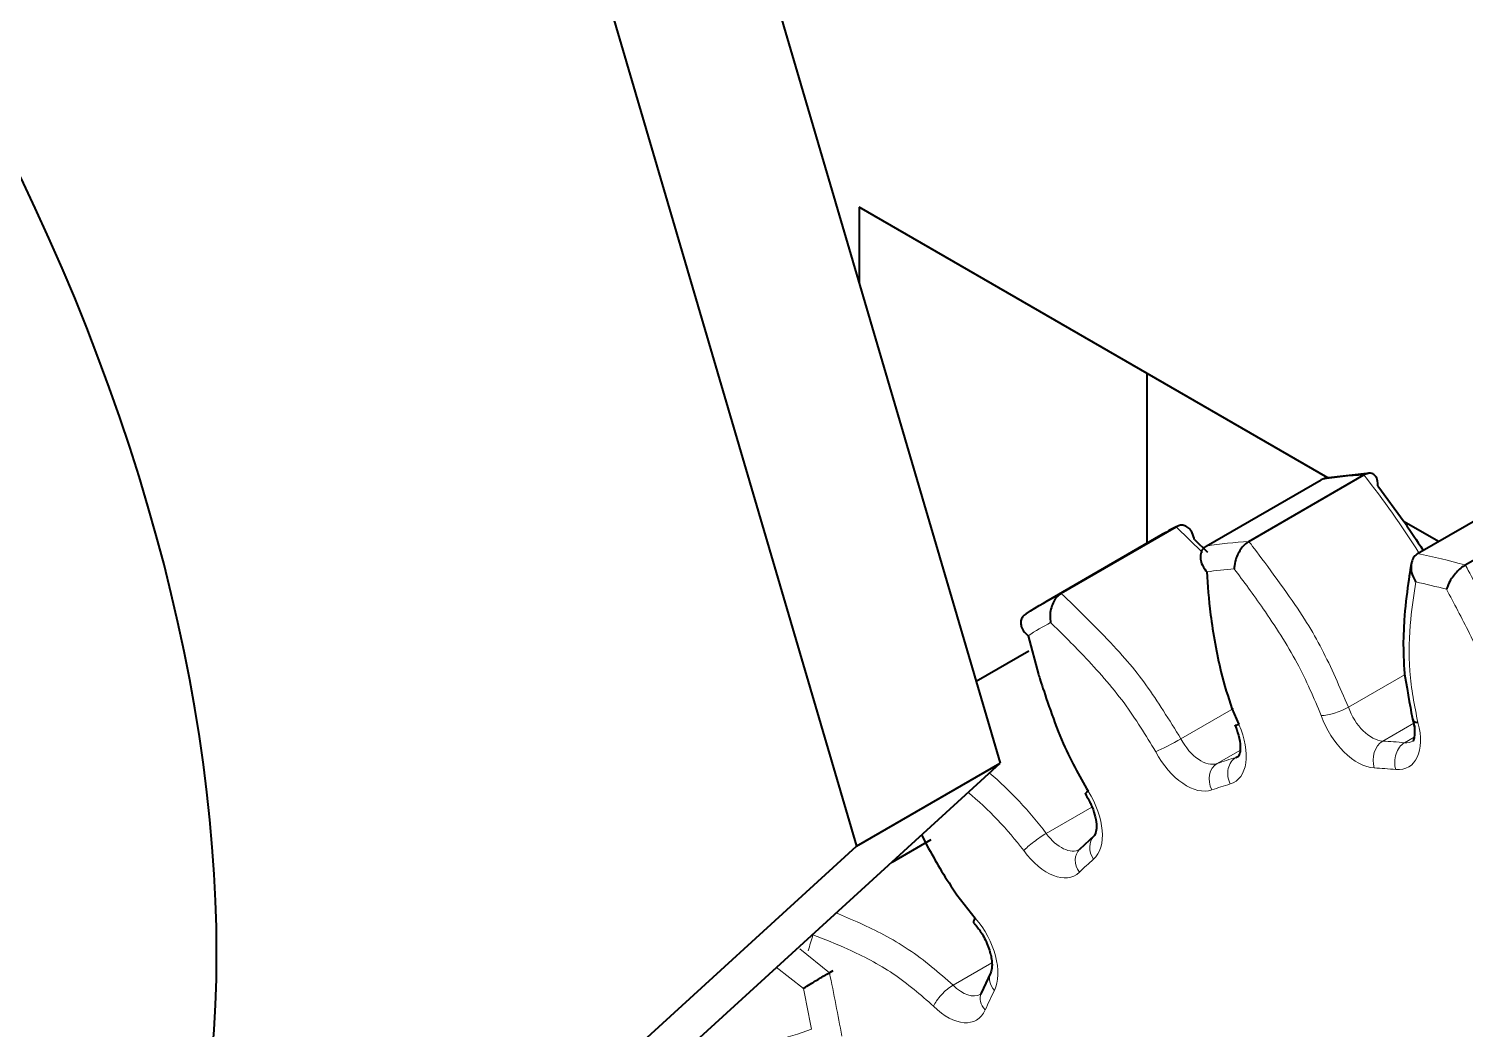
# Model space of a CAD drawing. Header units: inches. Extents: x 0 to 11, y 0 to 8.5.
# Drawn here: x 6.9549 to 7.1905, y 6.3207 to 6.4847 of the extents above; entities that cross this region are included whole.
import ezdxf

# ---------------------------------------------------------------- set-up
doc = ezdxf.new("R2010")
doc.units = ezdxf.units.IN
doc.header["$LTSCALE"] = 0.5
doc.header["$MEASUREMENT"] = 0
doc.layers.add('TANGENT_LINES', color=7, linetype='Continuous', lineweight=15)
doc.layers.add('Visible', color=7, linetype='Continuous', lineweight=40)

msp = doc.modelspace()

# ---------------------------------------------------------------- linework, layer by layer
at = {"layer": 'TANGENT_LINES'}
for p, q in [((7.147399391509597, 6.398863229538561), (7.143067879274805, 6.403046004761249)), ((7.180621717014954, 6.378831539921947), (7.171327089102292, 6.373465284060354)), ((7.152459129393673, 6.373258572802854), (7.14385640417579, 6.368291787143447)), ((7.176943859067892, 6.367915451658279), (7.182020494534572, 6.370846448475605)), ((7.182105846365497, 6.368571970363687), (7.180518075556804, 6.367655270471118)), ((7.14979357321729, 6.364242375399536), (7.153536382056355, 6.366403287063799)), ((7.153277058212895, 6.365477681582182), (7.152867099063029, 6.365240991559553)), ((7.129256231487774, 6.357093925400138), (7.121778827165095, 6.352776844054534)), ((7.081370295458828, 6.333850145720441), (7.086207261022199, 6.329947622707428)), ((7.112825595675137, 6.331558038634252), (7.106481573429436, 6.327895315727863)), ((7.081955044298089, 6.327381041147511), (7.077510381523195, 6.330873207750921))]:
    msp.add_line(p, q, dxfattribs=at)
for centre, radius, start, end in [((7.055952989396433, 6.318561565077221), 0.1501598748362555, 32.29677698782722, 38.26396150163436), ((7.072436086172684, 6.315736154281507), 0.06169861252496603, 36.89488476144882, 49.60480937230251), ((7.07190933902065, 6.315024853334374), 0.05789415094396007, 37.11575757763934, 50.2566566540554)]:
    msp.add_arc(centre, radius, start, end, dxfattribs=at)
for centre, major_axis, ratio, start_param, end_param in [((7.248544070757598, 6.21459396001091), (0.1079999990067959, -0.1870614877908653), 0.5773502727292964, 2.867161478046155, 2.920466822814908), ((7.227330867322001, 6.202346511447169), (0.1063333323554564, -0.184174736436068), 0.5773502727292964, 2.876363185639621, 2.911265115221448), ((7.227330867322001, 6.202346511447169), (0.1063333323554564, -0.184174736436068), 0.5773502727292964, 2.625035773352435, 2.659937702934262), ((7.227330867322001, 6.202346511447169), (0.1063333323554564, -0.184174736436068), 0.5773502727292964, 9.41087590510638, 9.445777834688219), ((7.17516768484774, 6.373445218943456), (0.003030782360447963, -0.005249469099347232), 0.5773502727292957, 10.67019756202789, 12.20825176422744), ((7.14710310335054, 6.369648450519869), (0.003030782360447963, -0.005249469099347232), 0.5773502727292957, 10.92152497431491, 12.45957917651466), ((7.177920600380078, 6.364874560684336), (0.0001716982905152355, 0.003328908350817917), 0.7646962783680237, 0.4602019387827478, 2.030998265577644), ((7.181428627674752, 6.364619197667308), (0.0003110620596852802, 0.003318787656077962), 0.7555677026167289, 0.492071964084103, 2.062868290879234), ((7.178862264363171, 6.373176276061185), (0.003030782360447963, -0.005249469099347232), 0.5773502727292957, 12.17760504588514, 12.56619864209211), ((7.154289706301231, 6.362249627624475), (-0.0009482850761589317, 0.003195601121142214), 0.8087972068099555, 0.1913841565896325, 1.76218048338458), ((7.151273097600784, 6.361269504356311), (-0.001111670266837643, 0.003142499057906022), 0.8118451701337475, 0.1496126092453565, 1.720408936039838), ((7.227330867321998, 6.202346511447184), (0.0883333325209826, -0.1529978218042435), 0.5773502727292962, 2.752827085115832, 2.783473803458061), ((7.227330867321995, 6.202346511447184), (0.0883333325209826, -0.1529978218042435), 0.5773502727292962, 3.004154497403015, 3.034801215745251), ((7.12043219988066, 6.351320593169972), (0.00269995027728022, 0.001954834931989293), 0.143989978668381, 0.9478505839178799, 2.518646910712807), ((7.124227627719473, 6.355424991774878), (0.003030782360447963, -0.005249469099347232), 0.5773502727292957, 11.17285238660206, 12.56783287654248), ((7.131888330099975, 6.349918262513723), (-0.002195906565876581, 0.002507808897235043), 0.8112070079512514, 0.05399309798138187, 1.411443240654725), ((7.129552684612714, 6.347764237709947), (-0.002321777257268556, 0.00239174862365208), 0.8079828441022948, 12.56636781100639, 13.93622220079322), ((7.227330867321993, 6.202346511447182), (0.0883333325209826, -0.1529978218042435), 0.5773502727292962, 9.538667216869786, 9.569313935212014), ((7.227330867322001, 6.202346511447169), (0.1063333323554564, -0.184174736436068), 0.5773502727292964, 9.913530729680753, 9.931816980174895), ((7.115632059924207, 6.328399927356549), (-0.002983527380799047, 0.001486497722545682), 0.7626456893722926, 0.003186270007193691, 1.10308601245343), ((6.920945024117719, 6.36984221242135), (0.1179761893912419, -0.2043407566145807), 0.5773502727292967, 1.01874422843687, 1.050613614771201), ((7.105658334522059, 6.325820362398797), (0.002366114480164435, 0.002347895521071434), 0.339338309150556, 0.9099710549699201, 2.480767381765249), ((7.107978608218552, 6.331668554931653), (0.003030782360447963, -0.005249469099347232), 0.5773502727292957, 11.42417979888898, 12.56382122768749), ((7.227330867321991, 6.20234651144718), (0.0883333325209826, -0.1529978218042435), 0.5773502727292962, 9.789994629156961, 9.820641347499196), ((7.114124134845998, 6.32520734631753), (-0.003042770925034077, 0.001361123142437296), 0.7533519844228537, 12.56586117106568, 13.63791795176603)]:
    msp.add_ellipse(centre, major_axis=major_axis, ratio=ratio, start_param=start_param, end_param=end_param, dxfattribs=at)
at = {"layer": 'TANGENT_LINES', "extrusion": (0, 0, -1)}
for centre, major_axis, ratio, start_param, end_param in [((7.229687889925957, 6.203707339065363), (-0.1079999990067959, 0.1870614877908653), 0.5773502727292964, 0.2211258307748809, 0.2744311755436353), ((7.229687889925957, 6.203707339065363), (-0.1079999990067959, 0.1870614877908653), 0.5773502727292964, 0.4724532430620621, 0.5257585878308167), ((7.169215095534642, 6.37347631812919), (0.003152145355701371, 0.001084016036616339), 0.2610060053368205, 0.9296912365592813, 2.500487563353925), ((7.172810662243785, 6.372084391325262), (-0.004697449011787407, 0.00813622045414454), 0.5773502727292962, 9.782896810901129, 11.32095101310094), ((7.147923108681249, 6.369319867820253), (-0.004697449011787407, 0.00813622045414454), 0.5773502727292962, 1.740976607576814, 3.279030809776607), ((7.176505241759216, 6.371815448442992), (-0.004697449011787407, 0.00813622045414454), 0.5773502727292962, 1.992304019863823, 3.530358222063794), ((7.142071002059128, 6.367545740302181), (0.002955426284224902, 0.001541611685744406), 0.06040577173161662, 0.9540224141569692, 2.52481874095179), ((7.229687889925953, 6.203707339065377), (-0.08999999917232204, 0.1558845731590408), 0.5773502727292962, 0.3581188501317303, 0.388765568473957), ((7.144746080746585, 6.368287622901676), (-0.004697449011787407, 0.00813622045414454), 0.5773502727292962, 9.531569398613925, 11.06962360081379), ((7.22968788992595, 6.203707339065376), (-0.08999999917232204, 0.1558845731590408), 0.5773502727292962, 0.1067914378445414, 0.1374381561867725), ((7.124330457119989, 6.356332737131543), (-0.004697449011787407, 0.00813622045414454), 0.5773502727292962, 1.489649195289542, 3.027703397489401), ((7.121870605115517, 6.354064164156685), (-0.004697449011787407, 0.00813622045414454), 0.5773502727292962, 9.280241986326805, 10.81829618852672), ((7.107209700140733, 6.333670085561362), (-0.004697449011787407, 0.00813622045414454), 0.5773502727292962, 1.238321783002414, 2.776375985202196), ((6.923302046721674, 6.371203040039544), (-0.1196428560425813, 0.2072275079693781), 0.5773502727292965, 2.082554580834206, 2.131272883137315), ((7.105621585614597, 6.33030772731346), (-0.004697449011787407, 0.00813622045414454), 0.5773502727292962, 9.02891457403967, 10.56696877623952)]:
    msp.add_ellipse(centre, major_axis=major_axis, ratio=ratio, start_param=start_param, end_param=end_param, dxfattribs=at)
at = {"layer": 'TANGENT_LINES'}
for points, knots in [([(7.154997244412796, 6.400666746123519), (7.154997316730481, 6.40066665883677), (7.155005775184402, 6.400656449564281), (7.162204411231015, 6.391093323699883), (7.167004302074107, 6.383435237614822), (7.169897802766029, 6.376761749580323), (7.171327089102292, 6.373465284060355)], [0, 0, 0, 0, 0.002835364186913706, 0.3316311584624388, 0.6698495855001947, 1, 1, 1, 1]), ([(7.166858072930687, 6.372115490510997), (7.165656593492411, 6.374966314346671), (7.163191720234249, 6.380814870062586), (7.157453038026414, 6.389623101870166), (7.15414000173261, 6.39408490497848), (7.152588992365938, 6.396173713491139)], [0, 0, 0, 0, 0.3358935376791473, 0.6890962693484091, 1, 1, 1, 1]), ([(7.190475878333, 6.396798424519843), (7.190475938016814, 6.396798325924047), (7.190482887242633, 6.396786846019946), (7.196252539167137, 6.386196778634777), (7.199860389959736, 6.37803020283911), (7.201609073206184, 6.371276979588185), (7.202464797780556, 6.367972264967178)], [0, 0, 0, 0, 0.002886198748934069, 0.3360516991192979, 0.6750944584554435, 1, 1, 1, 1]), ([(7.182353675098734, 6.394007025907185), (7.182055669933719, 6.392043200530713), (7.181409879336011, 6.387787502601433), (7.181045374631847, 6.379253703036378), (7.182156882386423, 6.373728097089377), (7.182713436355993, 6.370961316640539)], [0, 0, 0, 0, 0.2996295002102735, 0.6493106051449512, 1, 1, 1, 1]), ([(7.197801894481187, 6.367378859016797), (7.197096390912297, 6.370230495598531), (7.195635286726409, 6.376136260402474), (7.191270907432761, 6.385575059143009), (7.188630766641977, 6.390495857703819), (7.187388277128933, 6.392811658675097)], [0, 0, 0, 0, 0.3307842401330626, 0.685057112673242, 1, 1, 1, 1]), ([(7.124211698443164, 6.392159383815702), (7.124211779074746, 6.39215931360179), (7.124221252383575, 6.392151064252645), (7.132411123928866, 6.384233853060583), (7.138113699844686, 6.377556351390908), (7.14194579379346, 6.371374128078725), (7.14385640417579, 6.368291787143447)], [0, 0, 0, 0, 0.002785171400375173, 0.3272264800204104, 0.6645677038683254, 1, 1, 1, 1]), ([(7.139713979455172, 6.366184912683988), (7.138095658956287, 6.368858249456065), (7.134806603535528, 6.374291507458891), (7.128034365003412, 6.381914537495653), (7.124248905089929, 6.385627680005585), (7.122486014487819, 6.387356892356174)], [0, 0, 0, 0, 0.3410376610987864, 0.693120904475556, 1, 1, 1, 1]), ([(7.087212978406148, 6.339764687204035), (7.088488768124395, 6.339253362397198), (7.091549468933388, 6.338026661611356), (7.099566792368387, 6.333980972064415), (7.10415393607598, 6.329943855064712), (7.106481573429436, 6.327895315727863)], [0, 0, 0, 0, 0.2603954116472302, 0.6247051811811668, 1, 1, 1, 1]), ([(7.103301311918104, 6.324459534780605), (7.10117988144109, 6.326309644589378), (7.096944044395991, 6.33000373862188), (7.089372786413104, 6.333892406922611), (7.085368577945073, 6.335425591828279), (7.08352096770145, 6.336133029555284)], [0, 0, 0, 0, 0.3508061849760313, 0.7004508750452704, 1, 1, 1, 1]), ([(7.066121603226225, 6.318993955303438), (7.067867748827882, 6.318641067556761), (7.071430815003212, 6.317920988777146), (7.077291907193949, 6.318598247637083), (7.081245083902623, 6.319971613643175), (7.083266779482024, 6.320673967266105)], [0, 0, 0, 0, 0.3195230394458716, 0.6519970230478052, 1, 1, 1, 1])]:
    msp.add_open_spline(points, degree=3, knots=knots, dxfattribs=at)
at = {"layer": 'Visible'}
for p, q in [((7.07387057691821, 6.501693812511823), (7.114234506491382, 6.364275590934919)), ((7.050300350878658, 6.488085536329889), (7.09066428045183, 6.350667314752986)), ((7.091105300627603, 6.455438941569689), (7.091105300627603, 6.443018527261888)), ((7.167940454117341, 6.411078145563105), (7.091105300627603, 6.455438941569689)), ((7.138245752706706, 6.428222389205821), (7.138245752706706, 6.400328512699253)), ((7.174816829771134, 6.411842103833349), (7.167573752202032, 6.411037405357071)), ((7.174538956766466, 6.411814452423075), (7.173853425244438, 6.411553367069066)), ((7.148005011286314, 6.399890044918955), (7.166861192117956, 6.410776665864502)), ((7.154997244412796, 6.400666746123518), (7.173853425244438, 6.411553367069065)), ((7.167670149237973, 6.411052193325776), (7.166861192117956, 6.410776665864502)), ((7.176159218405489, 6.409781989673073), (7.180471662691178, 6.403864936848038)), ((7.182666590746012, 6.39865258626519), (7.201522771577654, 6.409539207210736)), ((7.190475878333, 6.396798424519842), (7.209332059164642, 6.40768504546539)), ((7.124211698443164, 6.392159383815701), (7.143067879274805, 6.403046004761249)), ((7.18606437257185, 6.400614296492929), (7.180457557796105, 6.403851392473308)), ((7.140544071750802, 6.401655447801776), (7.12168789091916, 6.390768826856228)), ((7.146056240527371, 6.400965168538108), (7.148183192973575, 6.398899546642911)), ((7.118788157828186, 6.38519151868115), (7.120515948093327, 6.378834383689719)), ((7.110285910974212, 6.377718508396964), (7.118909790330333, 6.382697507403629)), ((7.152212240036527, 6.373246687528492), (7.153348259704407, 6.370614812828135)), ((7.181858143833844, 6.371432120303037), (7.182013453074514, 6.37078855883828)), ((7.153313149974793, 6.36545057093183), (7.153283405938925, 6.365411685151313)), ((6.638105102225481, 5.929957495914593), (7.114234506491382, 6.364275590934919)), ((7.09066428045183, 6.350667314752986), (7.114234506491382, 6.364275590934919)), ((6.61453487618593, 5.916349219732659), (7.09066428045183, 6.350667314752986)), ((7.096483986809235, 6.348083833347806), (7.10289709998664, 6.351786445921724)), ((7.101307287773055, 6.352531664723795), (7.102479474980039, 6.350328595284469)), ((7.129692423534099, 6.352426071410958), (7.127230907355445, 6.350155986333599)), ((7.107087108736136, 6.342724517187021), (7.110116737832671, 6.33888916385312)), ((7.086761751119254, 6.330267757710299), (7.086207261022199, 6.329947622707428)), ((7.112648532543408, 6.329886425079096), (7.111081363920964, 6.326568469459968)), ((7.111081363920964, 6.326568469459968), (7.110981882872272, 6.32639954464452))]:
    msp.add_line(p, q, dxfattribs=at)
at = {"layer": 'Visible', "flags": 128}
msp.add_lwpolyline([(7.129866313355063, 6.352801756156564), (7.129866313355063, 6.352801756156564), (7.129698872420591, 6.35243378858566), (7.129690754377665, 6.352424554462604)], dxfattribs=at)
at = {"layer": 'Visible'}
for centre, major_axis, ratio, start_param, end_param in [((6.831932271695622, 6.421921473630466), (0.1087542332740312, -0.1883678598785448), 0.5773502727292966, 2.210215868177448e-15, 3.141592653589794), ((7.248544070757598, 6.21459396001091), (0.1079999990067959, -0.1870614877908653), 0.5773502727292964, 3.118488890333337, 3.141592653589793), ((7.155705282308362, 6.371975640446328), (-0.00303719543378638, -0.001373519205580424), 0.1382818836362401, 12.5523661009618, 13.18872623003493), ((7.185070458959948, 6.372322144258731), (-0.003212315126104686, -0.0008900239556945349), 0.3340586723484142, 12.54360348403911, 13.22563967955334), ((7.150280131285204, 6.370680695438446), (0.003030782360447963, -0.005249469099347232), 0.5773502727292957, 12.42893245817269, 12.56637061435929), ((7.131888330099975, 6.349918262513723), (-0.002195906565876581, 0.002507808897235043), 0.8112070079512514, 12.56611463373287, 12.62036371234056)]:
    msp.add_ellipse(centre, major_axis=major_axis, ratio=ratio, start_param=start_param, end_param=end_param, dxfattribs=at)
at = {"layer": 'Visible', "extrusion": (0, 0, -1)}
for centre, major_axis, ratio, start_param, end_param in [((7.229687889925957, 6.203707339065363), (-0.1079999990067959, 0.1870614877908653), 0.5773502727292964, 12.53616903284687, 12.58947437761562), ((7.130988704982387, 6.361056220410635), (-0.002805404919296214, -0.001800226194093317), 0.06618366438998964, 12.55688287898832, 13.18340495074925), ((7.112473760436627, 6.340249991471313), (-0.002505197856972066, -0.002198884901156421), 0.2664906493761107, 12.56087617179091, 13.20863734853704)]:
    msp.add_ellipse(centre, major_axis=major_axis, ratio=ratio, start_param=start_param, end_param=end_param, dxfattribs=at)
at = {"layer": 'Visible'}
for points, knots in [([(7.17469437804305, 6.411833505906279), (7.174635236874646, 6.411826832273984), (7.17455713217785, 6.411818018751342), (7.174542507567247, 6.411815149151249), (7.174538956766466, 6.411814452423075)], [0, 0, 0, 0, 0.757203738447072, 1, 1, 1, 1]), ([(7.176159218405489, 6.409781989673073), (7.176159801705253, 6.409789100789104), (7.176163447134512, 6.40983354289601), (7.176087768694678, 6.410889489946316), (7.175725877149858, 6.411454197534976), (7.175187063970789, 6.411830671131764), (7.174852209065046, 6.411832597791527), (7.17469437804305, 6.411833505906279)], [0, 0, 0, 0, 0.05390225361610471, 0.3368711334909529, 0.5824879171205696, 0.8032092180630966, 1, 1, 1, 1]), ([(7.146056240527371, 6.400965168538108), (7.14605528812206, 6.400973128984778), (7.146049248018427, 6.401023613712546), (7.145724547788767, 6.40220865200543), (7.145188948748551, 6.402833110525194), (7.144522483265989, 6.403271242668331), (7.143783240330116, 6.403361098987071), (7.143309863849903, 6.403152591416736), (7.143067879274805, 6.403046004761249)], [0, 0, 0, 0, 0.04160370649653664, 0.263848485380617, 0.4630024998719578, 0.6427980821726759, 0.8174025159199755, 1, 1, 1, 1]), ([(7.180471662691178, 6.403864936848038), (7.180591515604635, 6.403694207058), (7.181006648249723, 6.403102852978326), (7.18250372375962, 6.400815775633188), (7.183568578716281, 6.399189000209278)], [0, 0, 0, 0, 0.2887099216963033, 1, 1, 1, 1]), ([(7.148005011286314, 6.399890044918955), (7.14778870290312, 6.399726415636314), (7.147357680183672, 6.39940036290852), (7.147044683800161, 6.398639922609649), (7.147041995786715, 6.397727552958572), (7.147249348400981, 6.396819073609896), (7.14803687085956, 6.395719011566877), (7.14807516178473, 6.395679195662047), (7.148081140567411, 6.395672978767543)], [0, 0, 0, 0, 0.1763830719066775, 0.3514663194975115, 0.5352479845852322, 0.7376037441683196, 0.9590291907827608, 1, 1, 1, 1]), ([(7.154997244412796, 6.400666746123519), (7.154755447944352, 6.400496618683408), (7.154259908768714, 6.400147958457027), (7.153639596849102, 6.399378825916765), (7.153114706629686, 6.398421814763979), (7.152723716352927, 6.397491065465649), (7.152586791097809, 6.396229549881594), (7.15258870593992, 6.396180978846392), (7.152588992365938, 6.396173713491139)], [0, 0, 0, 0, 0.1779974074499202, 0.3647889860451799, 0.5586864973276086, 0.7607952570321435, 0.9642192630158932, 1, 1, 1, 1]), ([(7.182666590746012, 6.39865258626519), (7.182448123454892, 6.398496339226301), (7.182007008638242, 6.398180855459561), (7.18168436616552, 6.397343410148182), (7.181652382298077, 6.397158433216627), (7.181641380899636, 6.39709480723612)], [0, 0, 0, 0, 0.391622320394952, 0.7907380879410452, 1, 1, 1, 1]), ([(7.148081140567411, 6.395672978767543), (7.148239022309393, 6.39345208123658), (7.148579725936012, 6.388659457126588), (7.150229468680875, 6.379313686332647), (7.151596681114702, 6.375130210422823), (7.152212240036527, 6.373246687528492)], [0, 0, 0, 0, 0.3219292461539019, 0.694712766040659, 1, 1, 1, 1]), ([(7.181636129695599, 6.397090297060998), (7.181634473609387, 6.397081916959259), (7.181609930982744, 6.396957726741), (7.179997165015076, 6.387294105453372), (7.180432091757608, 6.380048422112075), (7.18051198687558, 6.379107587160201), (7.180532171064222, 6.378869900670323)], [0, 0, 0, 0, 0.03136115309124042, 0.4647614752457231, 0.864780782279814, 1, 1, 1, 1]), ([(7.181641380899636, 6.39709480723612), (7.181615725040569, 6.396861553664123), (7.181557848963345, 6.396335365797634), (7.181666312246, 6.395316570234415), (7.182315221773295, 6.394061820017539), (7.182348517877586, 6.394014374695397), (7.182353675098734, 6.394007025907185)], [0, 0, 0, 0, 0.2593440478162125, 0.5850443791218962, 0.9357276789912157, 1, 1, 1, 1]), ([(7.190475878333, 6.396798424519843), (7.190227326299151, 6.396633099656466), (7.189718018713631, 6.39629433273636), (7.18901180991213, 6.395596532309359), (7.18834487145497, 6.394746376548407), (7.187803942993412, 6.393944481232205), (7.18739914973353, 6.392859955969167), (7.187389670052608, 6.392817846193799), (7.187388277128933, 6.392811658675097)], [0, 0, 0, 0, 0.181722916708828, 0.372368145653473, 0.5684167965408595, 0.7693740368322318, 0.966112323137062, 1, 1, 1, 1]), ([(7.124211698443164, 6.392159383815702), (7.123976729722417, 6.391986567374357), (7.123495692413634, 6.39163277068349), (7.122962139158371, 6.39081666321894), (7.122580227562994, 6.389793477314249), (7.122347001928582, 6.388778252012923), (7.122471534303931, 6.387416710748965), (7.122484108362322, 6.387364766659747), (7.122486014487819, 6.387356892356174)], [0, 0, 0, 0, 0.1748091665404767, 0.3578762771309157, 0.5496828994542537, 0.7529513420825443, 0.9625494226785499, 1, 1, 1, 1]), ([(7.11847586750016, 6.388800622654418), (7.118262639328905, 6.388644586595047), (7.11784577680014, 6.388339535034996), (7.117554235643297, 6.387656940327456), (7.117601341333319, 6.386864490305174), (7.117875772063583, 6.386092802630333), (7.118741002048589, 6.385226450985126), (7.118781733174345, 6.38519627796968), (7.118788157828186, 6.38519151868115)], [0, 0, 0, 0, 0.1828346604167174, 0.3574430078303972, 0.5370965219263423, 0.7361229303102163, 0.9583778057219815, 1, 1, 1, 1]), ([(7.120515948093327, 6.378834383689719), (7.120592911385486, 6.378571451016107), (7.120899628621011, 6.377523601053923), (7.124190083513262, 6.367419338547675), (7.127167221152607, 6.362242092621103), (7.128631682378431, 6.359695392792442)], [0, 0, 0, 0, 0.1454475779906542, 0.5796435909017286, 1, 1, 1, 1]), ([(7.180532171064222, 6.378869900670323), (7.181062779727388, 6.375747534028575), (7.181788460042325, 6.371477268265449), (7.182096261570043, 6.37052916425876), (7.182179002346103, 6.370274302426587)], [0, 0, 0, 0, 0.7311878967138729, 1, 1, 1, 1]), ([(7.152668086874575, 6.370602121240748), (7.152894386196833, 6.370061192511028), (7.153349515538719, 6.368973285864609), (7.153629461947783, 6.367100434236801), (7.153582260314795, 6.366548634713526), (7.153564071981724, 6.366336008308828)], [0, 0, 0, 0, 0.3780589813040274, 0.760345782912911, 1, 1, 1, 1]), ([(7.182013453074514, 6.37078855883828), (7.182070711391158, 6.370502052499179), (7.182196776233463, 6.36987125546261), (7.182139378922046, 6.369027339901945), (7.182108051317072, 6.368566728548147)], [0, 0, 0, 0, 0.454197344773846, 1, 1, 1, 1]), ([(7.182108051317072, 6.368566728548147), (7.182107990573561, 6.368564396953289), (7.182107547699068, 6.368547397542491), (7.181922629242867, 6.367950825694781), (7.181877183227763, 6.36791615032292), (7.181865539016891, 6.367907265774051)], [0, 0, 0, 0, 0.1057304660145332, 0.7708696129540296, 1, 1, 1, 1]), ([(7.153564071981724, 6.366336008308828), (7.153551279079651, 6.366214324134135), (7.153523215497234, 6.365947387527735), (7.15338717554348, 6.365625645501981), (7.153313149974793, 6.36545057093183)], [0, 0, 0, 0, 0.4558542057389462, 1, 1, 1, 1]), ([(7.128183300063091, 6.359255994216542), (7.128543626495884, 6.358612672996914), (7.129093719605107, 6.357630545299009), (7.129247609043881, 6.357224270635446), (7.129300696579144, 6.357084117284442)], [0, 0, 0, 0, 0.6550280793431031, 1, 1, 1, 1]), ([(7.129300696579144, 6.357084117284442), (7.129485282922593, 6.356559143008909), (7.129849759532446, 6.355522550373549), (7.130066955574772, 6.353918694993345), (7.129929053592456, 6.353151019675854), (7.129866313355063, 6.352801756156564)], [0, 0, 0, 0, 0.3586725156297977, 0.7082200129338477, 1, 1, 1, 1]), ([(7.102479474980039, 6.350328595284469), (7.103170475024198, 6.349083294959107), (7.104574868889865, 6.34655233688952), (7.106240840531194, 6.344013949051293), (7.107087108736136, 6.342724517187021)], [0, 0, 0, 0, 0.4920272446728966, 1, 1, 1, 1]), ([(7.109968562579654, 6.338051106570157), (7.110349034912909, 6.337576705546312), (7.111154880749249, 6.336571917401663), (7.112217896823984, 6.334559285689071), (7.112799360827613, 6.332464934456812), (7.112848848467175, 6.33177581416666), (7.112868383069218, 6.331503792895351)], [0, 0, 0, 0, 0.2570332040491207, 0.5443999975302732, 0.8201578249095752, 1, 1, 1, 1]), ([(7.08376288493222, 6.328500807783394), (7.084026522337997, 6.328659482009003), (7.084562554102734, 6.328982100967115), (7.085420578043932, 6.329490500793287), (7.085949117381619, 6.329797621857828), (7.086207261022199, 6.329947622707428)], [0, 0, 0, 0, 0.3311680297866089, 0.673336103075201, 1, 1, 1, 1]), ([(7.112868383069218, 6.331503792895351), (7.11288035533617, 6.331345877650016), (7.112908057114296, 6.330980488780364), (7.112724756196426, 6.330018201373955), (7.112664849410804, 6.329914633860019), (7.112648532543408, 6.329886425079096)], [0, 0, 0, 0, 0.356426167048606, 0.8247091914071306, 1, 1, 1, 1]), ([(7.081955044298089, 6.327381041147511), (7.081959647130114, 6.327384027483797), (7.081992152369736, 6.327405117016505), (7.082803190809533, 6.327920259678185), (7.083651548559748, 6.328433459370796), (7.083741588166231, 6.328487925170544), (7.08376288493222, 6.328500807783394)], [0, 0, 0, 0, 0.06483198574997862, 0.4578440447185176, 0.8717656711326038, 1, 1, 1, 1])]:
    msp.add_open_spline(points, degree=3, knots=knots, dxfattribs=at)

doc.saveas('drawing.dxf')
